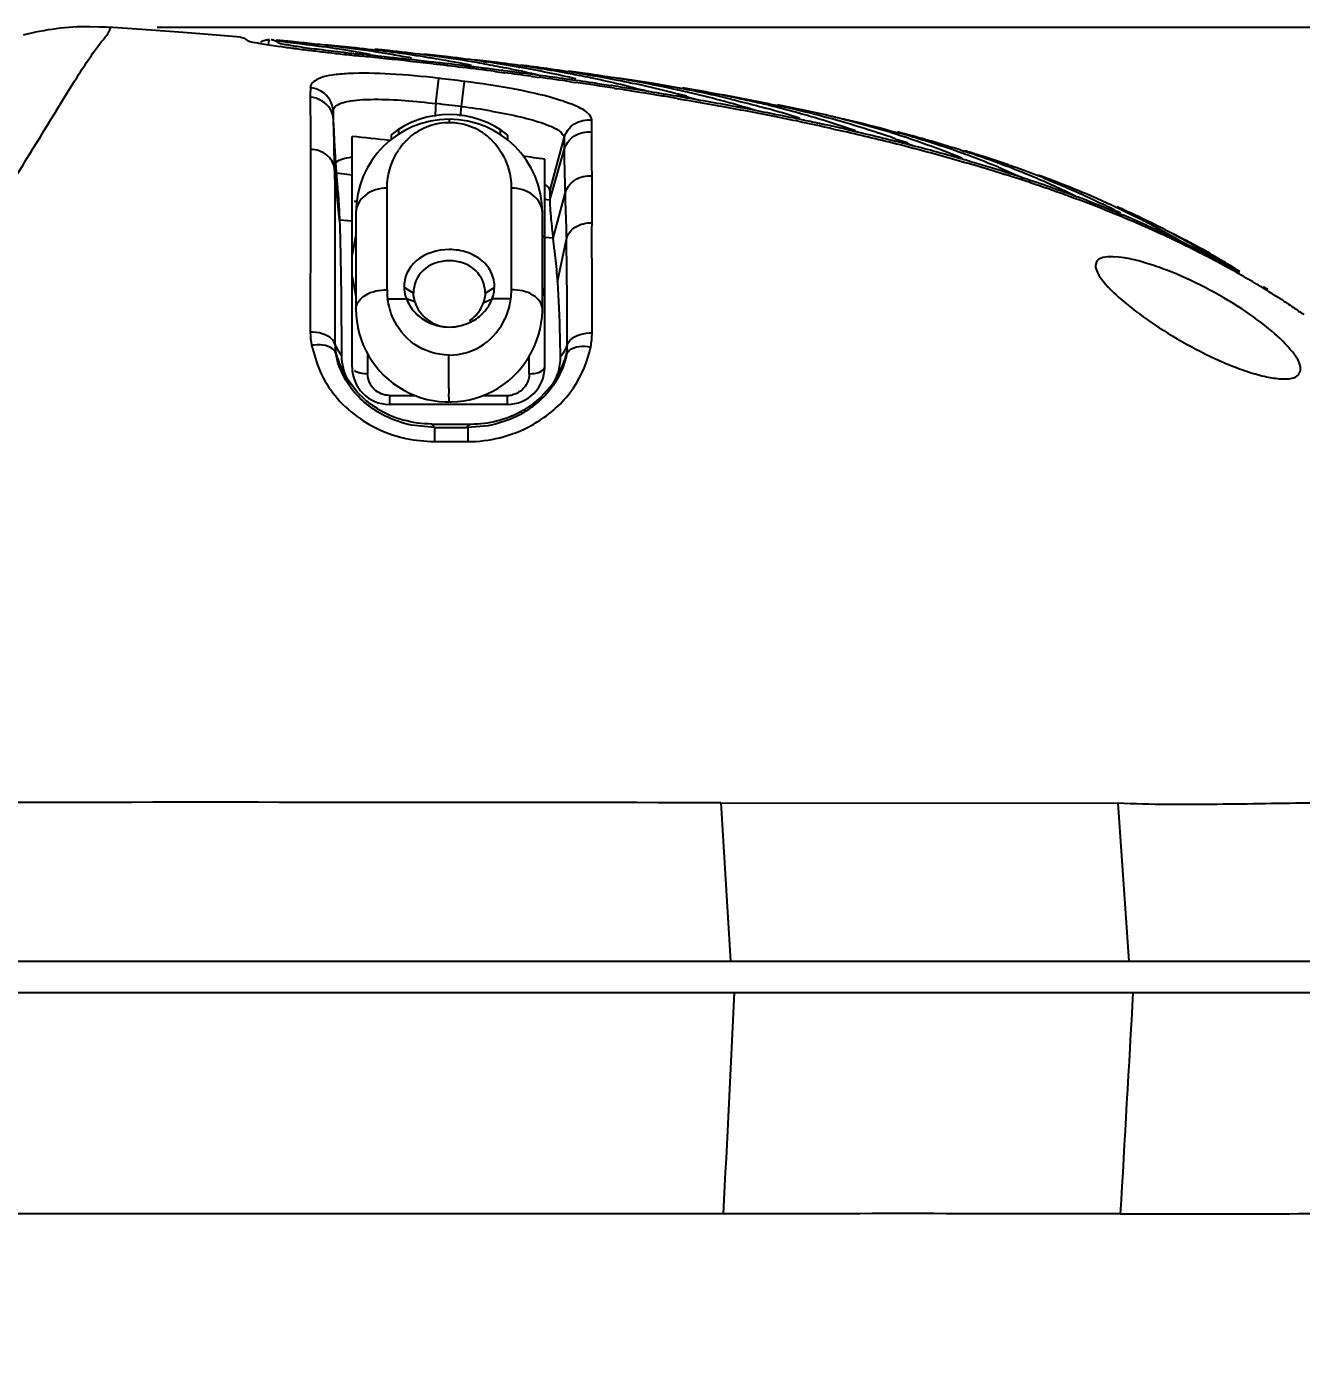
# Model space of a CAD drawing. Header units: millimetres. Extents: x 7426 to 8300, y 123 to 421.
# Drawn here: x 8005.25 to 8015.51, y 211.65 to 222.38 of the extents above; entities that cross this region are included whole.
import ezdxf

# ---------------------------------------------------------------- set-up
doc = ezdxf.new("R2010")
doc.units = ezdxf.units.MM
doc.layers.add('20_ALL_FEATURES', color=7, linetype='Continuous')
doc.layers.add('多重引线', color=7, linetype='Continuous')
doc.styles.add('微软雅黑', font='msyh.ttc')
doc.dimstyles.new('尺寸标注_1_4比例', dxfattribs={"dimtxt": 2.1, "dimasz": 1.7, "dimexe": 0.5, "dimexo": 0.4, "dimgap": 0.5, "dimtad": 1, "dimdec": 1, "dimlfac": 4, "dimdsep": 46, "dimtxsty": '微软雅黑', "dimcen": 0.09, "dimadec": 0, "dimazin": 0, "dimtp": 0.01, "dimtm": 0.01, "dimtfac": 1, "dimtdec": 1, "dimtofl": 0, "dimtmove": 0, "dimatfit": 3, "dimfxl": 1, "dimtolj": 1, "dimarcsym": 0})

# ---------------------------------------------------------------- blocks, each defined once
blk = doc.blocks.new('*D892')
at = {"layer": 'Defpoints', "color": 0}
for p in [(8005.901, 222.373), (8005.901, 211.527), (8034.596, 211.527)]:
    blk.add_point(p, dxfattribs=at)
at = {"layer": '多重引线', "color": 0, "lineweight": -2}
for p, q in [((8006.301, 222.373), (8035.096, 222.373)), ((8034.596, 220.673), (8034.596, 213.227)), ((8006.301, 211.527), (8035.096, 211.527))]:
    blk.add_line(p, q, dxfattribs=at)
at = {"layer": '多重引线', "color": 0}
for points in [[(8034.879, 220.673), (8034.313, 220.673), (8034.596, 222.373)], [(8034.313, 213.227), (8034.879, 213.227), (8034.596, 211.527)]]:
    blk.add_solid(points, dxfattribs=at)
at = {"layer": '多重引线', "color": 0, "insert": (8033.011, 216.95), "char_height": 2.1, "attachment_point": 5, "rotation": 90, "style": '微软雅黑'}
blk.add_mtext('\\A1;43.4', dxfattribs=at)

msp = doc.modelspace()

# ---------------------------------------------------------------- linework, layer by layer
at = {"layer": '20_ALL_FEATURES', "color": 7, "linetype": 'Continuous'}
for p, q in [((8005.908, 222.372), (8005.759, 222.378)), ((8007.141, 222.258), (8007.132, 222.254)), ((8007.15, 222.261), (8007.141, 222.258)), ((8007.16, 222.264), (8007.15, 222.261)), ((8007.169, 222.266), (8007.16, 222.264)), ((8007.169, 222.266), (8007.16, 222.264)), ((8007.192, 222.271), (8007.189, 222.271)), ((8007.2, 222.272), (8007.192, 222.271)), ((8007.199, 222.272), (8007.195, 222.234)), ((8007.205, 222.273), (8007.2, 222.272)), ((8007.223, 222.271), (8007.218, 222.272)), ((8007.228, 222.27), (8007.218, 222.272)), ((8007.228, 222.27), (8007.223, 222.271)), ((8007.247, 222.265), (8007.238, 222.268)), ((8008.131, 222.135), (8008.075, 222.141)), ((8008.508, 222.094), (8008.443, 222.101)), ((8008.794, 222.061), (8008.65, 222.078)), ((8008.851, 222.093), (8008.836, 222.095)), ((8008.925, 222.099), (8008.95, 222.096)), ((8008.925, 222.098), (8008.95, 222.094)), ((8008.543, 221.76), (8008.567, 221.962)), ((8009.019, 222.017), (8009.095, 222.008)), ((8009.205, 222.054), (8009.218, 222.052)), ((8009.205, 222.053), (8009.218, 222.05)), ((8009.308, 221.979), (8009.375, 221.97)), ((8009.701, 221.984), (8009.676, 221.988)), ((8009.702, 221.984), (8009.677, 221.988)), ((8009.742, 221.995), (8009.789, 221.986)), ((8009.742, 221.995), (8009.789, 221.986)), ((8010.062, 221.952), (8010.011, 221.961)), ((8010.062, 221.952), (8010.011, 221.96)), ((8008.749, 221.735), (8008.774, 221.937)), ((8009.627, 221.935), (8009.667, 221.929)), ((8009.627, 221.935), (8009.667, 221.929)), ((8009.98, 221.882), (8009.998, 221.88)), ((8009.98, 221.882), (8009.998, 221.879)), ((8010.498, 221.866), (8010.485, 221.869)), ((8010.499, 221.866), (8010.486, 221.869)), ((8010.484, 221.8), (8010.553, 221.788)), ((8010.484, 221.8), (8010.553, 221.788)), ((8010.491, 221.836), (8010.673, 221.785)), ((8010.793, 221.746), (8010.83, 221.739)), ((8010.793, 221.746), (8010.83, 221.739)), ((8011.292, 221.744), (8011.327, 221.736)), ((8011.292, 221.744), (8011.327, 221.736)), ((8007.72, 221.626), (8007.717, 221.7)), ((8007.717, 221.7), (8007.718, 221.66)), ((8007.72, 221.626), (8007.718, 221.675)), ((8008.74, 221.659), (8008.749, 221.735)), ((8011.762, 221.65), (8011.703, 221.662)), ((8007.724, 221.54), (8007.72, 221.629)), ((8007.722, 221.542), (8007.722, 221.548)), ((8007.728, 221.462), (8007.724, 221.54)), ((8008.245, 221.513), (8008.245, 221.553)), ((8008.65, 221.633), (8008.65, 221.608)), ((8009.061, 221.55), (8009.061, 221.51)), ((8011.742, 221.554), (8011.798, 221.542)), ((8011.742, 221.554), (8011.798, 221.542)), ((8012.255, 221.526), (8012.275, 221.521)), ((8012.273, 221.527), (8012.257, 221.531)), ((8012.273, 221.527), (8012.257, 221.531)), ((8012.273, 221.526), (8012.257, 221.531)), ((8007.733, 221.377), (8007.728, 221.462)), ((8007.869, 219.64), (8007.869, 221.495)), ((8008.184, 221.509), (8008.184, 221.47)), ((8009.121, 221.466), (8009.121, 221.506)), ((8009.459, 221.056), (8009.575, 221.483)), ((8012.238, 221.475), (8012.257, 221.469)), ((8012.239, 221.476), (8012.258, 221.469)), ((8012.255, 221.524), (8012.275, 221.518)), ((8012.257, 221.469), (8012.404, 221.414)), ((8007.739, 221.282), (8007.733, 221.377)), ((8009.419, 219.64), (8009.419, 221.313)), ((8009.46, 220.982), (8009.575, 221.388)), ((8012.796, 221.375), (8012.761, 221.386)), ((8012.796, 221.372), (8012.761, 221.386)), ((8007.768, 220.822), (8007.728, 221.235)), ((8007.746, 221.176), (8007.739, 221.282)), ((8012.775, 221.292), (8012.813, 221.282)), ((8012.776, 221.293), (8012.813, 221.282)), ((8013.069, 221.247), (8013.271, 221.16)), ((8013.149, 221.266), (8013.161, 221.262)), ((8013.149, 221.266), (8013.161, 221.262)), ((8007.869, 221.185), (8007.74, 221.201)), ((8007.756, 221.043), (8007.746, 221.176)), ((8008.15, 220.261), (8008.15, 221.078)), ((8009.15, 221.078), (8009.15, 220.261)), ((8009.486, 220.677), (8009.583, 221.036)), ((8007.9, 220.883), (8007.9, 220.109)), ((8009.4, 220.109), (8009.4, 220.883)), ((8009.46, 220.982), (8009.419, 220.987)), ((8007.869, 220.814), (8007.768, 220.822)), ((8007.768, 220.822), (8007.769, 220.812)), ((8014.258, 220.781), (8014.137, 220.834)), ((8007.899, 220.703), (8007.869, 220.544)), ((8009.406, 220.68), (8009.401, 220.703)), ((8009.486, 220.677), (8009.419, 220.683)), ((8009.482, 220.714), (8009.485, 220.691)), ((8009.485, 220.691), (8009.486, 220.677)), ((8009.521, 220.325), (8009.593, 220.669)), ((8014.855, 220.498), (8014.848, 220.502)), ((8014.855, 220.504), (8014.849, 220.508)), ((8007.869, 220.368), (8007.899, 220.209)), ((8008.363, 220.234), (8008.288, 220.279)), ((8008.94, 220.234), (8009.014, 220.279)), ((8009.401, 220.209), (8009.419, 220.286)), ((8008.155, 220.19), (8008.306, 220.19)), ((8008.375, 220.165), (8008.306, 220.19)), ((8008.925, 220.158), (8008.997, 220.19)), ((8009.146, 220.19), (8008.997, 220.19)), ((8007.994, 219.749), (8007.994, 219.587)), ((8009.294, 219.587), (8009.294, 219.726)), ((8007.909, 219.438), (8007.817, 219.564)), ((8007.817, 219.564), (8007.817, 219.564)), ((8009.527, 219.577), (8009.484, 219.506)), ((8009.526, 219.576), (8009.527, 219.577)), ((8007.971, 219.379), (8007.909, 219.438)), ((8008.169, 219.412), (8008.375, 219.412)), ((8008.169, 219.412), (8008.169, 219.348)), ((8008.247, 219.477), (8008.248, 219.477)), ((8008.925, 219.412), (8009.119, 219.412)), ((8009.055, 219.478), (8009.055, 219.478)), ((8009.119, 219.34), (8009.119, 219.412)), ((8009.119, 219.34), (8008.169, 219.34)), ((8008.532, 219.154), (8008.347, 219.173)), ((8008.509, 219.182), (8008.825, 219.182)), ((8008.964, 219.168), (8008.799, 219.154)), ((8008.532, 219.154), (8008.799, 219.154)), ((8008.532, 219.154), (8008.532, 219.041)), ((8008.799, 219.154), (8008.801, 219.041)), ((8008.532, 219.041), (8008.801, 219.041)), ((8010.837, 216.135), (8014.031, 216.132)), ((8010.837, 216.135), (8010.915, 214.86)), ((8014.031, 216.132), (8014.119, 214.86)), ((7952.082, 214.86), (8018.497, 214.86)), ((7952.122, 214.61), (8018.443, 214.61)), ((8010.855, 212.829), (7985.282, 212.829))]:
    msp.add_line(p, q, dxfattribs=at)
for points in [[(8005.913, 222.372), (8005.89, 222.374), (8005.76, 222.378)], [(8006.971, 222.293), (8006.809, 222.306), (8006.51, 222.33), (8006.214, 222.353), (8005.907, 222.375)], [(8010.558, 221.819), (8010.56, 221.819), (8010.552, 221.821), (8010.529, 221.826), (8010.498, 221.834), (8010.493, 221.835)], [(8012.336, 221.443), (8012.337, 221.443), (8012.327, 221.446), (8012.3, 221.455), (8012.266, 221.466), (8012.262, 221.468)], [(8009.484, 219.506), (8009.386, 219.395), (8009.307, 219.332)]]:
    msp.add_lwpolyline(points, dxfattribs=at)
for centre, radius, start, end in [((8005.755, 220.263), 2.115, 89.9011, 104.5638), ((8007.213, 222.185), 0.0872, 72.9192, 80.2492), ((8005.826, 205.807), 16.524, 84.5991, 85.0237), ((8009.16, 235.338), 13.251, 261.8729, 262.3774), ((8006.031, 207.969), 14.352, 83.9369, 84.6019), ((8009.248, 235.993), 13.912, 262.3768, 262.8901), ((8009.618, 238.99), 16.931, 262.9017, 263.3382), ((8006.212, 209.653), 12.658, 83.1971, 83.9454), ((8006.263, 207.269), 15.028, 83.888, 84.6995), ((8006.386, 213.574), 8.733, 79.2475, 81.6652), ((8009.455, 237.516), 15.448, 263.3053, 263.813), ((8006.323, 210.646), 11.659, 82.3413, 83.1616), ((8013.341, 274.728), 52.848, 263.9843, 264.1245), ((8006.477, 209.255), 13.03, 82.6868, 83.8957), ((8006.625, 212.769), 9.515, 81.4122, 82.4383), ((8006.865, 214.401), 7.865, 80.3002, 81.3719), ((8006.75, 208.798), 13.463, 83.9876, 84.4463), ((8006.665, 210.747), 11.527, 82.3565, 82.6686), ((8006.83, 209.53), 12.725, 82.6891, 83.9977), ((8006.784, 211.613), 10.653, 81.0144, 82.3717), ((8011.613, 257.973), 36.019, 263.9073, 264.1507), ((8001.612, 161.603), 60.883, 83.90641, 84.04204), ((8003.02, 174.728), 47.668, 83.8632, 84.0732), ((8002.707, 171.788), 50.625, 83.6477, 83.8674), ((8003.379, 177.353), 45.034, 83.5439, 83.9435), ((8006.504, 212.26), 10.036, 79.4173, 80.324), ((8002.945, 173.925), 48.475, 83.3938, 83.647), ((8007.239, 210.317), 11.902, 83.2188, 84.1735), ((8006.961, 212.747), 9.505, 80.3468, 81.0023), ((8007.034, 211.138), 11.105, 82.2578, 82.6796), ((8004.42, 186.42), 35.908, 83.2349, 83.4629), ((8003.181, 175.961), 46.425, 83.1016, 83.3949), ((8007.229, 212.547), 9.683, 80.4441, 82.2772), ((8007.158, 213.882), 8.353, 78.4484, 80.3723), ((8007.405, 211.712), 10.497, 81.6784, 83.2233), ((8007.356, 213.319), 8.9, 79.7742, 80.3291), ((8007.273, 208.254), 13.948, 82.7167, 83.5008), ((8007.426, 213.704), 8.508, 78.648, 79.7779), ((8007.558, 212.754), 9.444, 79.9567, 81.5266), ((8007.544, 210.395), 11.79, 82.3911, 82.7004), ((8007.693, 211.507), 10.668, 81.2078, 82.3981), ((8007.703, 209.558), 12.603, 82.0849, 83.072), ((8003.922, 182.621), 39.615, 82.9636, 83.2663), ((8003.615, 179.536), 42.824, 82.7503, 83.1028), ((8004.565, 186.591), 35.721, 82.9631, 83.2012), ((8003.717, 180), 42.366, 82.7202, 82.9168), ((8004.062, 182.647), 39.696, 82.3063, 82.73), ((8004.127, 183.547), 38.78, 82.3228, 82.6402), ((8007.493, 214.043), 8.163, 77.8568, 78.6446), ((8007.545, 214.281), 7.92, 76.6263, 77.8581), ((8007.696, 213.518), 8.668, 76.8258, 79.8851), ((8007.777, 212.055), 10.114, 80.8453, 81.1995), ((8004.567, 186.779), 35.519, 81.8091, 82.2207), ((8004.545, 186.401), 35.912, 81.5754, 82.2683), ((8007.864, 212.587), 9.575, 79.5136, 80.8549), ((8007.915, 211.082), 11.064, 80.8278, 82.0858), ((8007.972, 213.177), 8.975, 79.0496, 79.5045), ((8007.986, 209.642), 12.484, 81.8209, 82.5141), ((8008.037, 211.853), 10.284, 80.4553, 80.8161), ((8008.048, 213.57), 8.575, 78.3035, 78.8844), ((8008.072, 210.248), 11.872, 81.6838, 81.816), ((8008.158, 214.093), 8.04, 76.7539, 78.3138), ((8008.184, 211.001), 11.111, 80.5353, 81.6944), ((8008.203, 212.807), 9.315, 78.8249, 80.1925), ((8008.367, 210.463), 11.619, 80.4405, 81.8628), ((8024.172, 221.811), 16.639, 179.7378, 180.0007), ((8004.814, 188.501), 33.779, 81.2039, 81.7403), ((8004.692, 187.228), 35.072, 81.3749, 81.6152), ((8004.82, 188.068), 34.223, 81.1301, 81.375), ((8005.033, 189.902), 32.36, 80.5111, 81.1738), ((8008.328, 214.812), 7.301, 74.8199, 76.7573), ((8008.351, 213.564), 8.544, 77.8922, 78.8169), ((8008.455, 212.583), 9.506, 78.0762, 80.2717), ((8004.979, 189.089), 33.189, 80.8796, 81.1302), ((8008.474, 214.132), 7.964, 75.9267, 77.8996), ((8005.347, 191.5), 30.75, 80.0261, 80.8438), ((8008.598, 211.85), 10.212, 79.7563, 80.4241), ((8008.555, 214.462), 7.623, 75.3001, 75.9153), ((8008.626, 212.01), 10.051, 79.0688, 79.7502), ((8008.62, 213.385), 8.687, 77.6, 78.0488), ((8008.688, 213.689), 8.376, 77.0331, 77.5066), ((8008.83, 211.72), 10.307, 77.6789, 80.5241), ((8008.595, 211.85), 10.213, 78.3241, 79.0718), ((8008.816, 214.237), 7.813, 75.0262, 77.05), ((8009.102, 214.249), 7.761, 76.417, 78.4005), ((8003.976, 183.031), 38.997, 82.9687, 83.2715), ((8005.252, 191.225), 31.02, 80.2899, 80.5085), ((8005.545, 192.913), 29.306, 79.6844, 80.1602), ((8005.976, 195.049), 27.146, 79.1085, 80.0367), ((8009.036, 215.057), 6.964, 72.7112, 75.0299), ((8009.02, 212.583), 9.423, 76.8501, 77.6889), ((8009.601, 215.092), 6.848, 75.7583, 76.8002), ((8008.947, 209.656), 12.319, 78.0368, 79.0227), ((7996.004, 221.248), 11.721, 1.865, 2.0163), ((8008.65, 220.922), 0.75, 51.1023, 128.4577), ((8008.097, 216.405), 5.369, 80.4049, 83.0258), ((8006.104, 195.949), 26.219, 78.6402, 79.616), ((8006.578, 198.234), 23.904, 78.38, 79.0824), ((8009.293, 214.875), 7.108, 72.1791, 74.4819), ((8006.601, 198.437), 23.683, 78.1397, 78.6317), ((8009.256, 213.7), 8.282, 74.3618, 75.8201), ((8009.165, 212.148), 9.829, 75.7822, 77.2975), ((8006.8, 199.32), 22.796, 78.0027, 78.3763), ((8009.434, 214.348), 7.61, 73.6436, 74.3341), ((8009.742, 213.417), 8.475, 76.6156, 78.02), ((8009.547, 214.731), 7.211, 72.9746, 73.6442), ((8009.706, 214.31), 7.6, 73.9715, 75.7319), ((8009.728, 213.372), 8.522, 75.0515, 76.5933), ((7991.074, 221.096), 16.654, 1.5555, 1.8346), ((7988.584, 221.032), 19.145, 1.0637, 1.5269), ((8008.65, 220.883), 0.75, 0, 179.9993), ((8008.65, 221.128), 0.479, 114.166, 125.4013), ((8008.643, 221.111), 0.498, 55.1487, 65.9303), ((7976.79, 221.525), 33.007, 0.0089, 0.1774), ((8006.923, 199.971), 22.115, 77.5696, 78.1402), ((8007.016, 200.346), 21.748, 77.6067, 77.9992), ((8007.122, 200.879), 21.185, 77.4036, 77.5666), ((8007.283, 201.554), 20.511, 76.7878, 77.6108), ((8007.531, 202.669), 19.349, 75.8891, 77.2597), ((8009.685, 214.22), 7.693, 71.6604, 74.0083), ((8010.016, 214.436), 7.419, 73.2201, 75.0859), ((8010.188, 215.02), 6.811, 71.1717, 73.1815), ((8009.711, 211.68), 10.175, 74.9495, 75.4138), ((8002.182, 165.639), 56.145, 83.8782, 84.1861), ((8008.692, 221.082), 0.542, 135.8812, 142.972), ((8008.683, 221.09), 0.53, 133.9945, 135.852), ((8008.655, 221.129), 0.477, 44.0601, 55.0882), ((8008.627, 221.103), 0.515, 39.112, 44.0204), ((8008.586, 221.069), 0.567, 34.1794, 39.1497), ((8022.275, 221.476), 12.7, 179.9668, 180.3982), ((8007.796, 203.716), 18.288, 75.4038, 76.8019), ((8010.032, 215.278), 6.58, 70.4022, 71.6262), ((8007.852, 203.963), 18.016, 75.6136, 75.8752), ((8009.892, 213.163), 8.691, 73.5674, 74.0823), ((8009.832, 212.957), 8.906, 73.1595, 73.5707), ((8010.057, 212.932), 8.876, 72.267, 75.0109), ((8010.088, 214.73), 7.117, 69.2339, 71.1684), ((8010.213, 214.187), 7.618, 70.2276, 73.2278), ((7985.79, 220.981), 21.939, 0.6641, 1.0606), ((8008.692, 221.081), 0.543, 142.9443, 145.7861), ((8004.169, 182.622), 39.045, 82.2716, 82.5349), ((8008.278, 205.599), 16.325, 74.009, 75.6361), ((8008.414, 206.128), 15.799, 73.9588, 75.37), ((8010.073, 214.686), 7.164, 67.8347, 69.2406), ((8008.711, 207.176), 14.71, 73.7087, 73.9438), ((8010.583, 215.237), 6.505, 69.6648, 70.1587), ((8010.474, 214.253), 7.491, 69.6774, 71.9452), ((8010.138, 212.617), 9.158, 72.4764, 73.1045), ((8010.596, 215.273), 6.466, 67.5029, 69.6628), ((8010.078, 212.42), 9.364, 70.8546, 72.4941), ((8008.841, 207.572), 14.274, 72.8186, 73.8432), ((8008.838, 207.588), 14.278, 73.1173, 73.7321), ((8009.153, 208.617), 13.202, 71.8251, 73.1283), ((8009.041, 208.222), 13.593, 72.5171, 72.8124), ((8010.539, 214.433), 7.299, 69.1167, 69.666), ((8010.642, 214.697), 7.016, 67.076, 69.1327), ((8010.777, 214.429), 7.237, 68.8515, 70.7606), ((8009.147, 208.561), 13.239, 72.0318, 72.5179), ((8009.32, 209.09), 12.682, 71.3983, 72.0333), ((8009.735, 210.4), 11.326, 69.4869, 71.8096), ((8009.868, 210.683), 10.997, 68.3399, 71.4572), ((8010.938, 215.392), 6.26, 63.7759, 67.095), ((8010.626, 214.045), 7.65, 68.4894, 68.8391), ((8010.684, 221.022), 1.225, 178.4471, 180.6487), ((8011.03, 221.025), 1.571, 180.5984, 181.3359), ((8010.292, 211.877), 9.748, 67.7191, 69.5126), ((8011.201, 214.922), 6.63, 62.9696, 66.3253), ((8011.086, 221.026), 1.627, 181.3328, 181.5417), ((8011.179, 215.371), 6.212, 62.8941, 63.9491), ((8010.502, 212.3), 9.26, 66.3338, 68.2943), ((8010.603, 212.64), 8.924, 66.6674, 67.7063), ((8011.151, 215.316), 6.274, 62.4577, 62.8906), ((8011.031, 214.181), 7.382, 65.7191, 66.0786), ((8011.122, 214.381), 7.162, 63.9021, 65.7256), ((8016.299, 221.498), 6.862, 185.8886, 186.5621), ((8011.331, 215.193), 6.33, 62.353, 62.8996), ((8010.663, 212.674), 8.853, 66.0842, 66.3168), ((8010.489, 212.403), 9.186, 64.6864, 65.7788), ((8011.233, 215.005), 6.542, 59.4377, 62.3581), ((8011.204, 214.551), 6.974, 63.2722, 63.8957), ((8011.251, 214.644), 6.87, 62.4318, 63.2731), ((7998.976, 219.449), 10.582, 6.1401, 6.6668), ((8010.532, 212.381), 9.174, 64.5209, 66.0766), ((8010.446, 212.307), 9.291, 63.7232, 64.6979), ((8011.373, 214.876), 6.607, 59.8453, 62.4428), ((8011.371, 214.599), 6.856, 60.9776, 63.1987), ((8010.613, 212.544), 8.992, 63.0944, 64.5411), ((8010.603, 212.629), 8.934, 62.7977, 63.7136), ((8010.858, 213.032), 8.446, 62.9045, 63.082), ((8010.833, 213.073), 8.434, 61.8749, 62.8085), ((8011.524, 215.137), 6.306, 58.141, 59.8376), ((8011.488, 214.813), 6.613, 59.4595, 60.9683), ((8010.999, 213.304), 8.14, 61.3551, 62.9137), ((8011.259, 213.869), 7.531, 60.8834, 61.8738), ((8011.493, 214.82), 6.604, 57.7927, 59.3896), ((8011.343, 213.932), 7.424, 59.9215, 61.3589), ((8010.647, 212.782), 8.777, 60.1963, 60.8498), ((8011.576, 214.338), 6.956, 58.6439, 59.9114), ((8008.706, 220.259), 0.556, 179.7953, 187.1264), ((8008.568, 220.289), 0.281, 182.0159, 195.4669), ((8008.738, 220.288), 0.276, 351.8071, 357.9892), ((8008.592, 220.259), 0.559, 352.8996, 0.1855), ((8011.725, 214.581), 6.67, 57.5642, 58.6443), ((8008.65, 220.109), 0.75, 180.0017, 2.7075), ((8008.584, 220.293), 0.297, 195.4523, 200.2871), ((8008.598, 220.261), 0.553, 335.1631, 352.6463), ((8011.969, 214.965), 6.216, 56.6269, 57.5685), ((8008.116, 219.921), 0.583, 180.0475, 190.4624), ((8008.65, 220.346), 0.384, 242.1589, 252.9446), ((8008.651, 220.347), 0.385, 252.9061, 260.7766), ((8008.65, 220.341), 0.378, 260.7986, 263.1706), ((8008.651, 220.355), 0.393, 263.221, 276.8792), ((8008.651, 220.351), 0.389, 276.8722, 279.1902), ((8008.652, 220.346), 0.383, 279.1908, 282.7548), ((8008.652, 220.349), 0.386, 282.7632, 288.0173), ((8008.653, 220.345), 0.382, 287.9805, 299.8429), ((8008.091, 219.817), 0.359, 178.9918, 190.277), ((8009.255, 219.808), 0.345, 348.9081, 1.2481), ((8009.231, 219.916), 0.569, 348.6074, 359.9036), ((8008.197, 219.735), 0.414, 180.2518, 194.6187), ((8008.53, 219.972), 0.822, 206.6751, 209.7681), ((8008.196, 219.735), 0.413, 194.7097, 207.4945), ((8008.169, 219.64), 0.3, 180, 270), ((8009.119, 219.64), 0.3, 270, 0), ((8008.205, 219.74), 0.423, 207.5177, 214.3154), ((8009.135, 219.717), 0.409, 328.5987, 342.5473), ((8009.119, 219.588), 0.176, 270.0255, 283.7826), ((8008.855, 219.947), 0.779, 304.7141, 314.7163), ((8008.507, 220.016), 0.832, 229.9229, 238.2749), ((8008.513, 220.027), 0.845, 238.3152, 254.1847), ((8008.821, 220.046), 0.865, 292.8623, 299.0628), ((8008.823, 220.043), 0.861, 299.0659, 304.2733), ((8007.915, 218.692), 0.77, 36.812, 39.5338), ((8008.824, 220.038), 0.856, 270.0685, 284.5773), ((8008.823, 220.039), 0.857, 284.6034, 292.8718), ((8008.833, 220.047), 0.998, 298.9607, 302.7649), ((8006.658, -2186.297), 2402.436, 89.900348, 90.15871)]:
    msp.add_arc(centre, radius, start, end, dxfattribs=at)
for points, knots in [([(8005.531, 221.77), (8005.577, 221.845), (8005.687, 222.023), (8005.804, 222.197), (8005.879, 222.291)], [0, 0, 0, 0, 0.42318, 1, 1, 1, 1]), ([(8005.879, 222.291), (8005.89, 222.304), (8005.906, 222.324), (8005.919, 222.347), (8005.928, 222.364), (8005.918, 222.372), (8005.913, 222.372)], [0, 0, 0, 0, 0.502934, 0.728871, 0.855134, 1, 1, 1, 1]), ([(8007.012, 222.279), (8007.017, 222.276), (8007.044, 222.252), (8007.083, 222.252), (8007.111, 222.247)], [0, 0, 0, 0, 0.176932, 1, 1, 1, 1]), ([(8007.111, 222.247), (8007.123, 222.245), (8007.181, 222.235), (8007.24, 222.227), (8007.287, 222.22)], [0, 0, 0, 0, 0.206443, 1, 1, 1, 1]), ([(8007.803, 222.171), (8007.737, 222.178), (8007.617, 222.192), (8007.458, 222.211), (8007.353, 222.231), (8007.283, 222.239), (8007.26, 222.261), (8007.247, 222.266)], [0, 0, 0, 0, 0.351906, 0.640774, 0.838359, 0.927374, 1, 1, 1, 1]), ([(8008.567, 221.962), (8008.437, 221.979), (8008.194, 221.998), (8007.908, 222.008), (8007.717, 221.991), (8007.61, 221.973), (8007.534, 221.924), (8007.533, 221.887)], [0, 0, 0, 0, 0.367165, 0.681531, 0.803975, 0.896059, 1, 1, 1, 1]), ([(8009.798, 221.627), (8009.795, 221.665), (8009.723, 221.72), (8009.617, 221.762), (8009.431, 221.824), (8009.148, 221.884), (8008.905, 221.921), (8008.774, 221.937)], [0, 0, 0, 0, 0.106044, 0.203902, 0.327512, 0.638166, 1, 1, 1, 1]), ([(7999.666, 217.1), (7999.854, 217.109), (8000.228, 217.132), (8000.788, 217.181), (8001.327, 217.314), (8001.844, 217.483), (8002.312, 217.731), (8002.853, 218.13), (8003.31, 218.606), (8003.715, 219.106), (8004.104, 219.606), (8004.556, 220.249), (8005.067, 221.01), (8005.38, 221.524), (8005.531, 221.77)], [0, 0, 0, 0, 0.070962, 0.141675, 0.211683, 0.280164, 0.346623, 0.410649, 0.533727, 0.594116, 0.653956, 0.773007, 0.890959, 1, 1, 1, 1]), ([(8007.533, 221.811), (8007.532, 221.783), (8007.533, 221.643), (8007.537, 221.503), (8007.535, 221.391)], [0, 0, 0, 0, 0.199223, 1, 1, 1, 1]), ([(8007.717, 221.7), (8007.717, 221.714), (8007.726, 221.733), (8007.742, 221.744), (8007.746, 221.746)], [0, 0, 0, 0, 0.703999, 1, 1, 1, 1]), ([(8007.746, 221.746), (8007.78, 221.767), (8007.883, 221.789), (8008.15, 221.801), (8008.379, 221.779), (8008.545, 221.759)], [0, 0, 0, 0, 0.148062, 0.37893, 1, 1, 1, 1]), ([(8010.849, 221.832), (8010.959, 221.812), (8011.107, 221.784), (8011.255, 221.752), (8011.292, 221.744)], [0, 0, 0, 0, 0.745505, 1, 1, 1, 1]), ([(8010.924, 221.793), (8010.949, 221.787), (8011.04, 221.765), (8011.13, 221.742), (8011.195, 221.724)], [0, 0, 0, 0, 0.275809, 1, 1, 1, 1]), ([(8008.992, 221.699), (8009.07, 221.686), (8009.212, 221.658), (8009.376, 221.614), (8009.48, 221.572), (8009.539, 221.542), (8009.575, 221.506), (8009.575, 221.483)], [0, 0, 0, 0, 0.371475, 0.678627, 0.799529, 0.891543, 1, 1, 1, 1]), ([(8009.575, 221.483), (8009.587, 221.528), (8009.649, 221.613), (8009.751, 221.633), (8009.798, 221.627)], [0, 0, 0, 0, 0.496424, 1, 1, 1, 1]), ([(8011.762, 221.65), (8011.806, 221.641), (8011.971, 221.603), (8012.135, 221.56), (8012.255, 221.526)], [0, 0, 0, 0, 0.262691, 1, 1, 1, 1]), ([(8008.453, 221.566), (8008.467, 221.572), (8008.53, 221.597), (8008.598, 221.609), (8008.65, 221.608)], [0, 0, 0, 0, 0.227264, 1, 1, 1, 1]), ([(8008.65, 221.608), (8008.669, 221.609), (8008.736, 221.605), (8008.802, 221.586), (8008.846, 221.566)], [0, 0, 0, 0, 0.274748, 1, 1, 1, 1]), ([(8009.575, 221.388), (8009.587, 221.432), (8009.649, 221.516), (8009.75, 221.536), (8009.797, 221.53)], [0, 0, 0, 0, 0.494029, 1, 1, 1, 1]), ([(8009.8, 221.178), (8009.799, 221.213), (8009.798, 221.331), (8009.799, 221.448), (8009.797, 221.53)], [0, 0, 0, 0, 0.3027, 1, 1, 1, 1]), ([(8011.922, 221.539), (8011.9, 221.547), (8011.812, 221.577), (8011.724, 221.606), (8011.658, 221.626)], [0, 0, 0, 0, 0.259045, 1, 1, 1, 1]), ([(8007.535, 221.391), (8007.535, 221.29), (8007.533, 220.8), (8007.533, 220.31), (8007.533, 219.921)], [0, 0, 0, 0, 0.205374, 1, 1, 1, 1]), ([(8007.728, 221.235), (8007.724, 221.277), (8007.672, 221.362), (8007.581, 221.39), (8007.535, 221.391)], [0, 0, 0, 0, 0.474284, 1, 1, 1, 1]), ([(8007.735, 221.277), (8007.743, 221.294), (8007.792, 221.319), (8007.839, 221.326), (8007.869, 221.33)], [0, 0, 0, 0, 0.370137, 1, 1, 1, 1]), ([(8008.15, 221.079), (8008.151, 221.107), (8008.159, 221.215), (8008.198, 221.32), (8008.243, 221.386)], [0, 0, 0, 0, 0.258726, 1, 1, 1, 1]), ([(8009.056, 221.388), (8009.101, 221.322), (8009.142, 221.216), (8009.15, 221.107), (8009.15, 221.079)], [0, 0, 0, 0, 0.741632, 1, 1, 1, 1]), ([(8009.575, 221.388), (8009.575, 221.364), (8009.577, 221.247), (8009.58, 221.13), (8009.583, 221.036)], [0, 0, 0, 0, 0.201102, 1, 1, 1, 1]), ([(8007.728, 221.235), (8007.729, 221.14), (8007.731, 220.669), (8007.731, 220.198), (8007.731, 219.823)], [0, 0, 0, 0, 0.20287, 1, 1, 1, 1]), ([(8009.419, 221.11), (8009.426, 221.105), (8009.444, 221.092), (8009.459, 221.071), (8009.459, 221.056)], [0, 0, 0, 0, 0.32779, 1, 1, 1, 1]), ([(8009.583, 221.036), (8009.593, 221.079), (8009.655, 221.161), (8009.752, 221.182), (8009.8, 221.178)], [0, 0, 0, 0, 0.48283, 1, 1, 1, 1]), ([(8009.8, 220.801), (8009.801, 220.836), (8009.8, 220.962), (8009.799, 221.088), (8009.8, 221.178)], [0, 0, 0, 0, 0.282689, 1, 1, 1, 1]), ([(8013.864, 220.995), (8013.822, 221.013), (8013.666, 221.08), (8013.507, 221.141), (8013.39, 221.183)], [0, 0, 0, 0, 0.266518, 1, 1, 1, 1]), ([(8013.431, 221.161), (8013.475, 221.144), (8013.636, 221.079), (8013.794, 221.007), (8013.907, 220.952)], [0, 0, 0, 0, 0.272147, 1, 1, 1, 1]), ([(8007.756, 221.043), (8007.757, 221.027), (8007.762, 220.953), (8007.766, 220.879), (8007.768, 220.822)], [0, 0, 0, 0, 0.223068, 1, 1, 1, 1]), ([(8008.15, 221.079), (8008.088, 221.079), (8007.968, 221.048), (8007.9, 220.935), (8007.9, 220.883)], [0, 0, 0, 0, 0.54217, 1, 1, 1, 1]), ([(8009.4, 220.883), (8009.4, 220.935), (8009.332, 221.048), (8009.212, 221.079), (8009.15, 221.079)], [0, 0, 0, 0, 0.457831, 1, 1, 1, 1]), ([(8009.583, 221.036), (8009.583, 221.009), (8009.587, 220.887), (8009.591, 220.765), (8009.593, 220.669)], [0, 0, 0, 0, 0.219264, 1, 1, 1, 1]), ([(8009.464, 220.896), (8009.465, 220.888), (8009.467, 220.854), (8009.47, 220.82), (8009.473, 220.794)], [0, 0, 0, 0, 0.23232, 1, 1, 1, 1]), ([(8007.769, 220.812), (8007.771, 220.736), (8007.781, 220.377), (8007.782, 220.017), (8007.784, 219.733)], [0, 0, 0, 0, 0.209947, 1, 1, 1, 1]), ([(8009.593, 220.669), (8009.601, 220.708), (8009.664, 220.783), (8009.753, 220.802), (8009.8, 220.801)], [0, 0, 0, 0, 0.460162, 1, 1, 1, 1]), ([(8009.8, 219.915), (8009.802, 220.071), (8009.802, 220.367), (8009.797, 220.662), (8009.8, 220.801)], [0, 0, 0, 0, 0.530476, 1, 1, 1, 1]), ([(8009.6, 219.815), (8009.6, 219.892), (8009.599, 220.177), (8009.598, 220.462), (8009.593, 220.669)], [0, 0, 0, 0, 0.27157, 1, 1, 1, 1]), ([(8009.014, 220.279), (8009.016, 220.318), (8008.999, 220.401), (8008.919, 220.504), (8008.796, 220.57), (8008.608, 220.6), (8008.413, 220.543), (8008.303, 220.401), (8008.286, 220.318), (8008.288, 220.279)], [0, 0, 0, 0, 0.112374, 0.230664, 0.361301, 0.50211, 0.769379, 0.887626, 1, 1, 1, 1]), ([(8009.497, 220.58), (8009.499, 220.561), (8009.508, 220.476), (8009.516, 220.391), (8009.521, 220.325)], [0, 0, 0, 0, 0.228754, 1, 1, 1, 1]), ([(8008.94, 220.234), (8008.942, 220.3), (8008.876, 220.449), (8008.651, 220.519), (8008.426, 220.449), (8008.361, 220.3), (8008.363, 220.234)], [0, 0, 0, 0, 0.233725, 0.500091, 0.766378, 1, 1, 1, 1]), ([(8015.5, 219.623), (8015.5, 219.673), (8015.421, 219.79), (8015.259, 219.945), (8015.02, 220.12), (8014.733, 220.285), (8014.479, 220.402), (8014.266, 220.475), (8014.103, 220.522), (8013.85, 220.551), (8013.85, 220.458)], [0, 0, 0, 0, 0.075914, 0.197133, 0.351392, 0.525127, 0.701857, 0.78412, 0.857279, 1, 1, 1, 1]), ([(8013.85, 220.458), (8013.85, 220.438), (8013.868, 220.39), (8013.943, 220.286), (8014.098, 220.143), (8014.335, 219.969), (8014.619, 219.799), (8014.876, 219.676), (8015.08, 219.6), (8015.216, 219.562), (8015.332, 219.543), (8015.42, 219.544), (8015.486, 219.569), (8015.5, 219.607), (8015.5, 219.623)], [0, 0, 0, 0, 0.030337, 0.073007, 0.191995, 0.344226, 0.515314, 0.689155, 0.770212, 0.842322, 0.901623, 0.945518, 0.975329, 1, 1, 1, 1]), ([(8007.9, 220.109), (8007.9, 220.153), (8007.984, 220.246), (8008.09, 220.261), (8008.15, 220.261)], [0, 0, 0, 0, 0.416195, 1, 1, 1, 1]), ([(8009.4, 220.109), (8009.4, 220.153), (8009.317, 220.246), (8009.211, 220.261), (8009.15, 220.261)], [0, 0, 0, 0, 0.416193, 1, 1, 1, 1]), ([(8009.521, 220.325), (8009.524, 220.279), (8009.536, 220.078), (8009.541, 219.877), (8009.543, 219.722)], [0, 0, 0, 0, 0.230957, 1, 1, 1, 1]), ([(8015.236, 220.266), (8015.234, 220.264), (8015.221, 220.278), (8015.211, 220.28), (8015.202, 220.285)], [0, 0, 0, 0, 0.206289, 1, 1, 1, 1]), ([(8015.225, 220.275), (8015.227, 220.273), (8015.229, 220.271), (8015.238, 220.267), (8015.236, 220.266)], [0, 0, 0, 0, 0.536656, 1, 1, 1, 1]), ([(8008.377, 220.159), (8008.392, 220.113), (8008.449, 220.026), (8008.542, 219.978), (8008.592, 219.967)], [0, 0, 0, 0, 0.4819, 1, 1, 1, 1]), ([(8008.815, 220.012), (8008.828, 220.022), (8008.876, 220.061), (8008.911, 220.116), (8008.926, 220.159)], [0, 0, 0, 0, 0.261233, 1, 1, 1, 1]), ([(8015.388, 220.156), (8015.407, 220.143), (8015.453, 220.113), (8015.498, 220.081), (8015.526, 220.063)], [0, 0, 0, 0, 0.400359, 1, 1, 1, 1]), ([(8008.647, 219.736), (8008.55, 219.738), (8008.36, 219.797), (8008.236, 219.95), (8008.2, 220.031)], [0, 0, 0, 0, 0.521587, 1, 1, 1, 1]), ([(8008.647, 219.736), (8008.745, 219.736), (8008.938, 219.794), (8009.062, 219.948), (8009.099, 220.029)], [0, 0, 0, 0, 0.521697, 1, 1, 1, 1]), ([(8007.731, 219.823), (8007.728, 219.837), (8007.684, 219.905), (8007.596, 219.921), (8007.533, 219.921)], [0, 0, 0, 0, 0.184741, 1, 1, 1, 1]), ([(8007.737, 219.753), (8007.733, 219.765), (8007.685, 219.822), (8007.601, 219.823), (8007.543, 219.815)], [0, 0, 0, 0, 0.179592, 1, 1, 1, 1]), ([(8007.543, 219.815), (8007.563, 219.745), (8007.603, 219.599), (8007.769, 219.331), (8007.972, 219.186), (8008.121, 219.123)], [0, 0, 0, 0, 0.236787, 0.482243, 1, 1, 1, 1]), ([(8007.784, 219.733), (8007.779, 219.739), (8007.76, 219.767), (8007.744, 219.798), (8007.731, 219.823)], [0, 0, 0, 0, 0.206827, 1, 1, 1, 1]), ([(8009.6, 219.815), (8009.595, 219.805), (8009.579, 219.773), (8009.561, 219.74), (8009.543, 219.722)], [0, 0, 0, 0, 0.305397, 1, 1, 1, 1]), ([(8009.594, 219.741), (8009.598, 219.754), (8009.646, 219.811), (8009.731, 219.812), (8009.789, 219.803)], [0, 0, 0, 0, 0.182277, 1, 1, 1, 1]), ([(8009.6, 219.815), (8009.603, 219.829), (8009.647, 219.898), (8009.737, 219.915), (8009.8, 219.915)], [0, 0, 0, 0, 0.186815, 1, 1, 1, 1]), ([(8008.131, 219.249), (8008.027, 219.302), (8007.849, 219.443), (8007.755, 219.651), (8007.737, 219.753)], [0, 0, 0, 0, 0.529192, 1, 1, 1, 1]), ([(8008.65, 219.359), (8008.647, 219.359), (8008.654, 219.377), (8008.647, 219.396), (8008.65, 219.438), (8008.648, 219.488), (8008.648, 219.548), (8008.648, 219.631), (8008.648, 219.695), (8008.647, 219.736)], [0, 0, 0, 0, 0.022859, 0.089664, 0.19592, 0.334334, 0.495237, 0.667704, 1, 1, 1, 1]), ([(8009.373, 219.207), (8009.481, 219.276), (8009.667, 219.451), (8009.764, 219.687), (8009.789, 219.803)], [0, 0, 0, 0, 0.51733, 1, 1, 1, 1]), ([(8009.594, 219.741), (8009.585, 219.694), (8009.564, 219.63), (8009.535, 219.571), (8009.527, 219.557)], [0, 0, 0, 0, 0.741226, 1, 1, 1, 1]), ([(8007.887, 219.613), (8007.897, 219.606), (8007.912, 219.599), (8007.928, 219.595), (8007.933, 219.594)], [0, 0, 0, 0, 0.709312, 1, 1, 1, 1]), ([(8009.294, 219.587), (8009.324, 219.587), (8009.368, 219.59), (8009.419, 219.623), (8009.419, 219.64)], [0, 0, 0, 0, 0.63176, 1, 1, 1, 1]), ([(8009.299, 219.306), (8009.275, 219.289), (8009.171, 219.226), (8009.054, 219.185), (8008.964, 219.168)], [0, 0, 0, 0, 0.244559, 1, 1, 1, 1]), ([(8008.799, 219.154), (8008.798, 219.156), (8008.794, 219.171), (8008.814, 219.178), (8008.825, 219.182)], [0, 0, 0, 0, 0.173233, 1, 1, 1, 1]), ([(8018.325, 216.133), (8018.31, 216.129), (8018.269, 216.131), (8018.195, 216.133), (8018.089, 216.132), (8017.947, 216.131), (8017.766, 216.135), (8017.547, 216.131), (8017.293, 216.137), (8017.005, 216.134), (8016.687, 216.131), (8016.219, 216.134), (8015.596, 216.135), (8014.823, 216.12), (8014.296, 216.119), (8014.031, 216.132)], [0, 0, 0, 0, 0.010702, 0.027705, 0.052051, 0.084954, 0.127161, 0.178229, 0.237738, 0.305046, 0.379437, 0.459652, 0.632364, 0.814571, 1, 1, 1, 1]), ([(8014.05, 212.829), (8013.518, 212.826), (8012.452, 212.834), (8011.387, 212.828), (8010.855, 212.829)], [0, 0, 0, 0, 0.499911, 1, 1, 1, 1]), ([(8014.05, 212.829), (8014.183, 212.829), (8014.71, 212.831), (8015.237, 212.829), (8015.631, 212.831)], [0, 0, 0, 0, 0.252193, 1, 1, 1, 1])]:
    msp.add_open_spline(points, degree=3, knots=knots, dxfattribs=at)
for points in [[(8006.971, 222.293), (8006.986, 222.292), (8007.001, 222.288), (8007.012, 222.279)], [(8007.189, 222.27), (8007.182, 222.269), (8007.176, 222.268), (8007.169, 222.266)], [(8007.247, 222.266), (8007.382, 222.251), (8007.517, 222.234), (8007.652, 222.215)], [(8007.691, 221.79), (8007.66, 221.843), (8007.594, 221.882), (8007.533, 221.887)], [(8007.692, 221.717), (8007.66, 221.77), (8007.594, 221.807), (8007.533, 221.811)], [(8007.717, 221.7), (8007.716, 221.731), (8007.706, 221.763), (8007.691, 221.79)], [(8008.538, 221.656), (8008.541, 221.69), (8008.543, 221.725), (8008.545, 221.759)], [(8007.72, 221.629), (8007.718, 221.66), (8007.708, 221.691), (8007.692, 221.717)], [(8008.315, 221.471), (8008.333, 221.489), (8008.352, 221.505), (8008.372, 221.519)], [(8007.913, 220.97), (8007.904, 220.971), (8007.895, 220.971), (8007.886, 220.971)], [(8009.46, 220.982), (8009.46, 220.953), (8009.462, 220.924), (8009.464, 220.896)], [(8008.997, 220.19), (8009.004, 220.209), (8009.009, 220.229), (8009.012, 220.249)], [(8008.2, 220.031), (8008.177, 220.081), (8008.164, 220.136), (8008.155, 220.19)], [(8008.306, 220.19), (8008.319, 220.151), (8008.343, 220.115), (8008.371, 220.084)], [(8008.377, 220.159), (8008.369, 220.183), (8008.364, 220.209), (8008.363, 220.234)], [(8008.94, 220.234), (8008.939, 220.209), (8008.934, 220.183), (8008.926, 220.159)], [(8008.937, 220.09), (8008.949, 220.104), (8008.96, 220.119), (8008.97, 220.134)], [(8008.97, 220.134), (8008.981, 220.152), (8008.99, 220.171), (8008.997, 220.19)], [(8008.371, 220.084), (8008.399, 220.053), (8008.434, 220.026), (8008.471, 220.007)], [(8008.843, 220.013), (8008.879, 220.033), (8008.911, 220.06), (8008.937, 220.09)], [(8007.737, 219.753), (8007.752, 219.701), (8007.772, 219.651), (8007.796, 219.603)], [(8009.543, 219.722), (8009.544, 219.679), (8009.537, 219.636), (8009.525, 219.595)], [(8009.527, 219.577), (8009.555, 219.629), (8009.577, 219.685), (8009.594, 219.741)], [(8007.933, 219.594), (8007.953, 219.589), (8007.974, 219.587), (8007.994, 219.587)], [(8008.009, 219.516), (8008, 219.538), (8007.994, 219.563), (8007.994, 219.587)], [(8008.104, 219.425), (8008.063, 219.441), (8008.027, 219.476), (8008.009, 219.516)], [(8009.27, 219.498), (8009.247, 219.459), (8009.205, 219.428), (8009.161, 219.417)], [(8009.294, 219.587), (8009.294, 219.556), (8009.286, 219.524), (8009.27, 219.498)], [(8009.527, 219.557), (8009.495, 219.496), (8009.452, 219.441), (8009.404, 219.393)], [(8008.169, 219.412), (8008.147, 219.412), (8008.125, 219.416), (8008.104, 219.425)], [(8008.347, 219.173), (8008.272, 219.189), (8008.199, 219.214), (8008.131, 219.249)], [(8008.509, 219.182), (8008.433, 219.182), (8008.356, 219.193), (8008.283, 219.214)], [(8009.058, 219.072), (8009.148, 219.095), (8009.236, 219.128), (8009.316, 219.173)], [(8008.121, 219.123), (8008.179, 219.099), (8008.24, 219.079), (8008.302, 219.066)], [(8008.302, 219.066), (8008.378, 219.05), (8008.455, 219.044), (8008.532, 219.041)], [(8008.801, 219.041), (8008.887, 219.04), (8008.974, 219.051), (8009.058, 219.072)], [(8010.944, 214.61), (8010.915, 214.016), (8010.885, 213.423), (8010.855, 212.829)], [(8014.152, 214.61), (8014.118, 214.016), (8014.084, 213.422), (8014.05, 212.829)]]:
    msp.add_open_spline(points, degree=3, dxfattribs=at)

# ---------------------------------------------------------------- dimensions: what is measured, and where the dimension line sits
at = {"layer": '多重引线', "color": 3}
dim = msp.add_linear_dim(base=(8034.596, 211.527), p1=(8005.901, 222.373), p2=(8005.901, 211.527), angle=90, dimstyle='尺寸标注_1_4比例', dxfattribs=at)
dim.commit()
dim.dimension.update_dxf_attribs({"geometry": '*D892', "text_midpoint": (8034.596, 216.95), "dimtype": 160})

doc.saveas('drawing.dxf')
